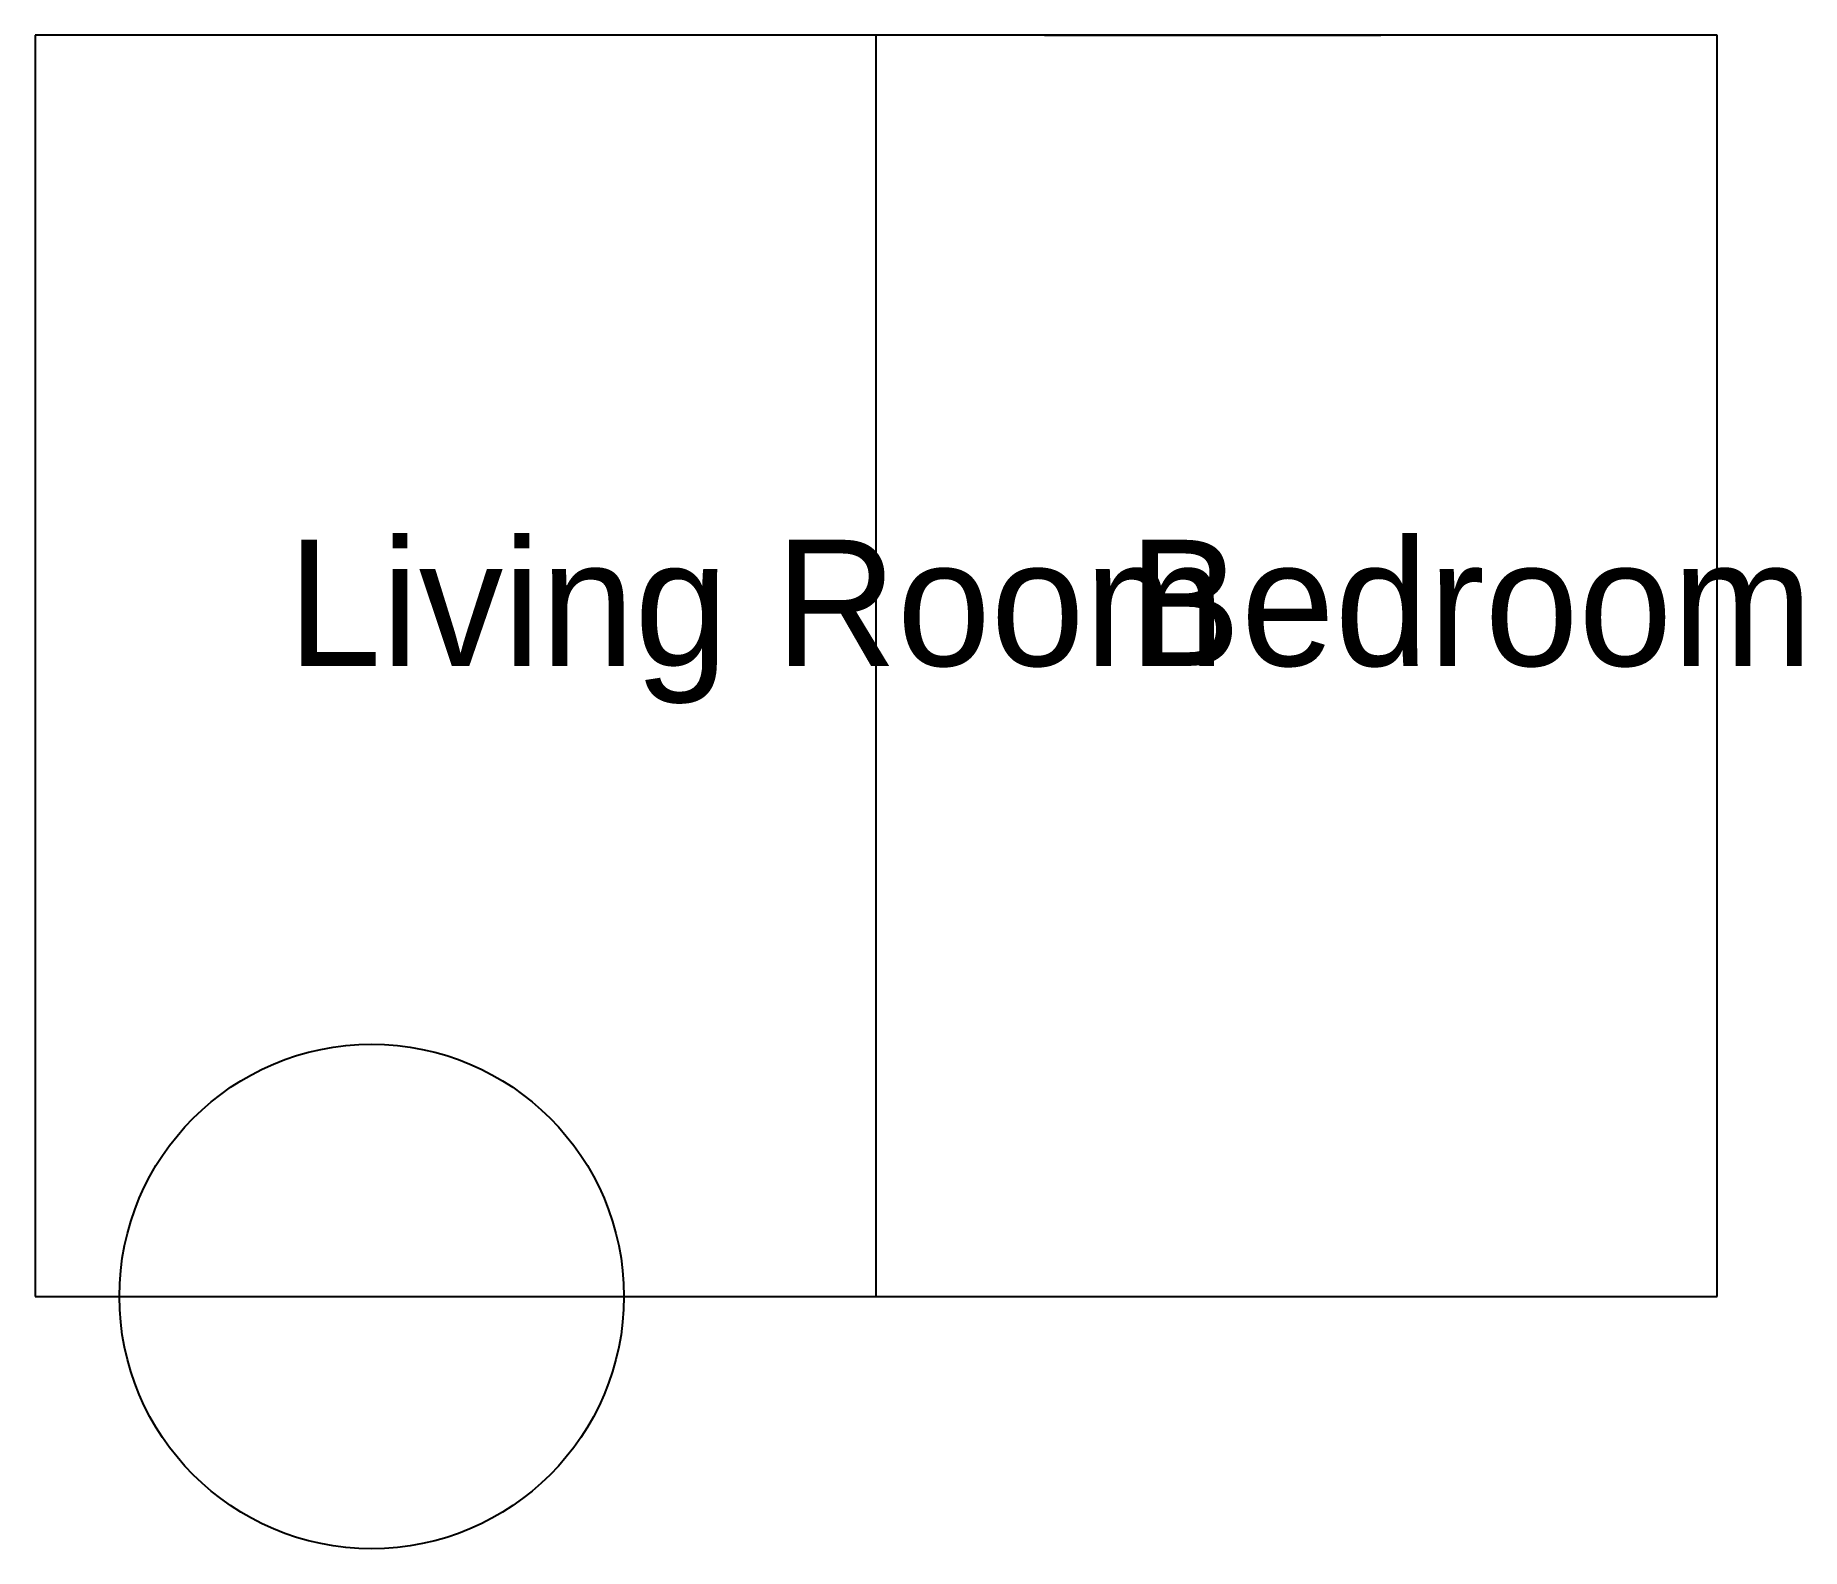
# Model space of a CAD drawing. Header units: metres. Extents: x 0 to 21, y -3 to 15.
import ezdxf

# ---------------------------------------------------------------- set-up
doc = ezdxf.new("R2010")
doc.units = ezdxf.units.M

msp = doc.modelspace()

# ---------------------------------------------------------------- linework, layer by layer
at = {"layer": 'Doors'}
msp.add_line((4, 0), (7, 0), dxfattribs=at)
msp.add_circle((4, 0), 3, dxfattribs=at)
at = {"layer": 'Walls'}
for p, q in [((20, 15), (0, 15)), ((0, 15), (0, 0)), ((10, 0), (10, 15)), ((20, 0), (20, 15)), ((0, 0), (20, 0))]:
    msp.add_line(p, q, dxfattribs=at)
at = {"layer": 'Windows'}
for p, q in [((12, 15), (16, 15)), ((12, 0), (16, 0))]:
    msp.add_line(p, q, dxfattribs=at)

# ---------------------------------------------------------------- texts
at = {"layer": 'Labels'}
for s, p in [('Living Room', (3, 7.5)), ('Bedroom', (13, 7.5))]:
    msp.add_text(s, height=1.5, dxfattribs=at).set_placement(p)

doc.saveas('drawing.dxf')
